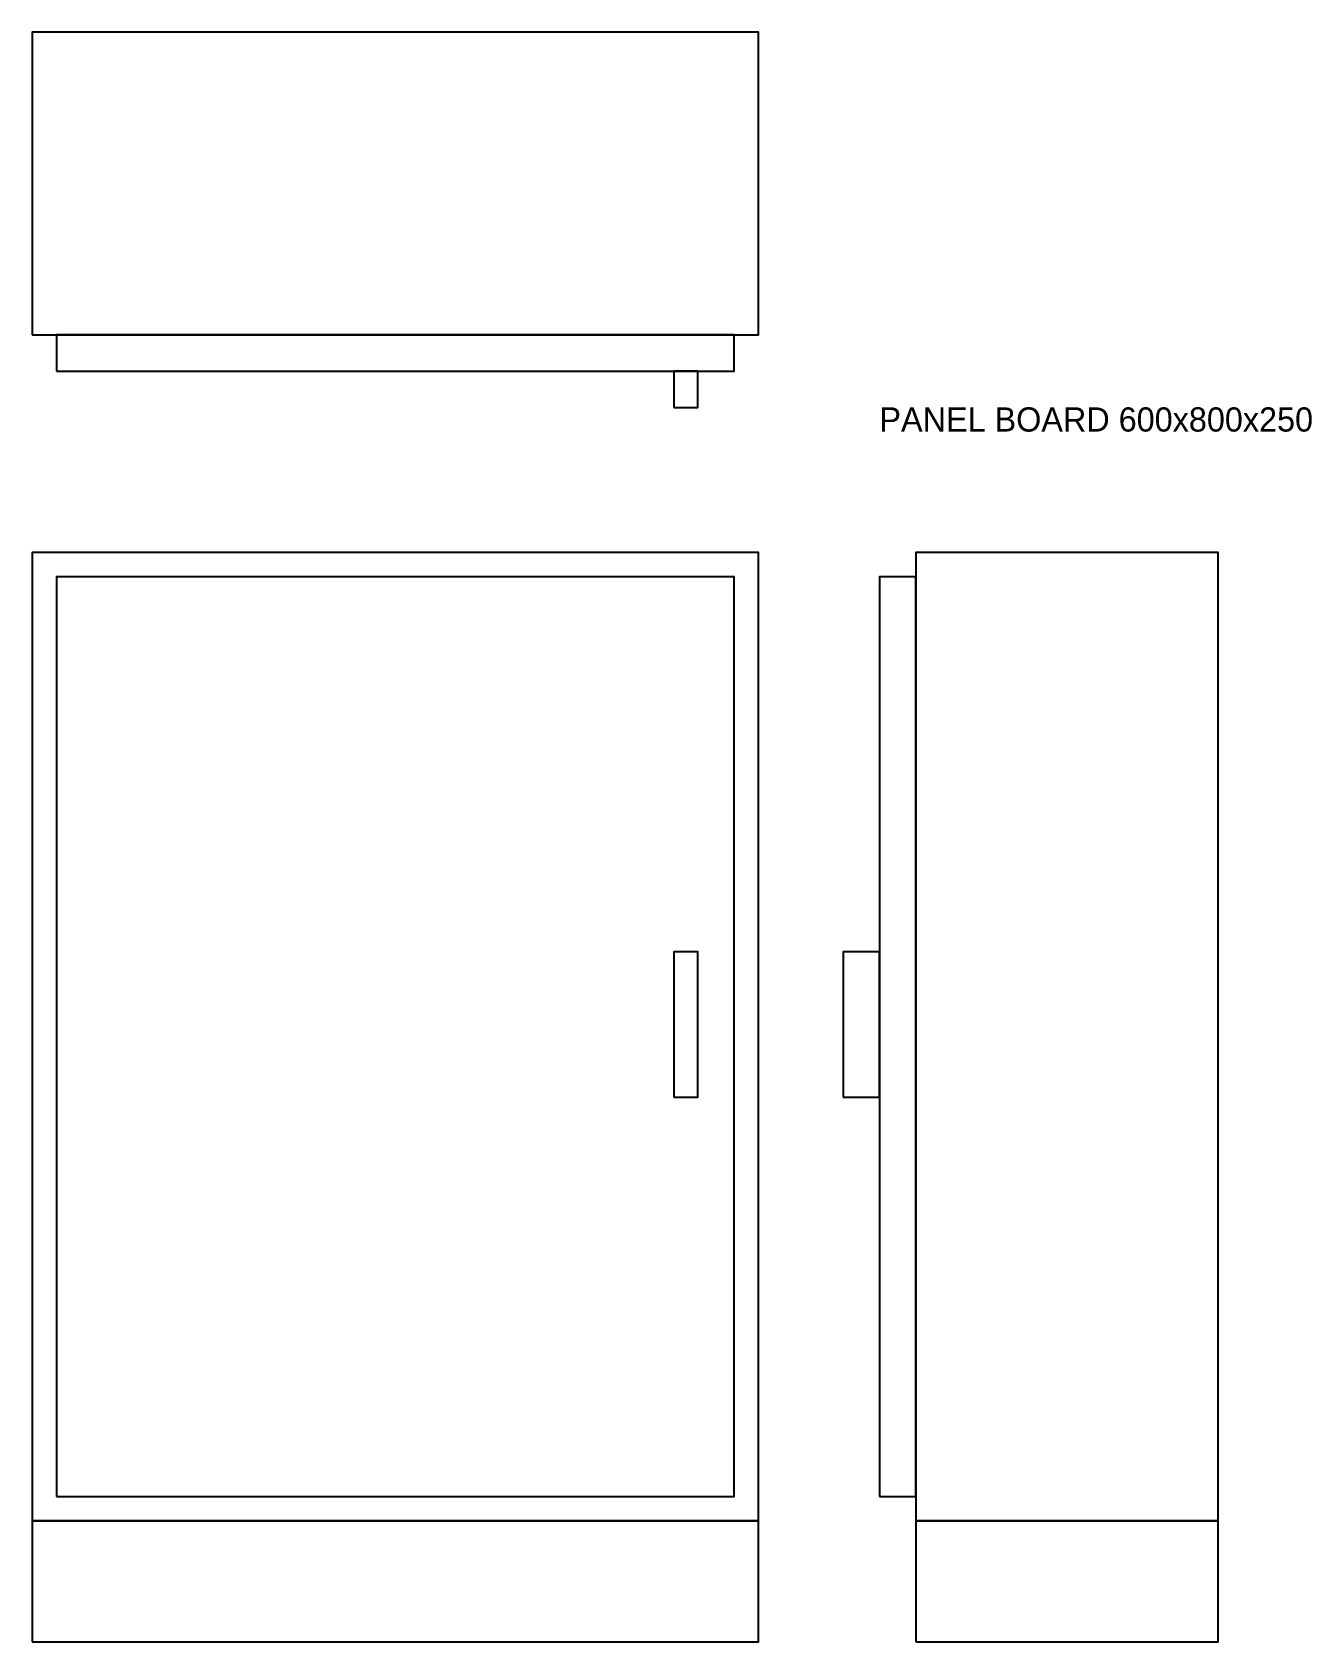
# Model space of a CAD drawing. Header units: millimetres. Extents: x 100 to 1157, y 100 to 1430.
import ezdxf

# ---------------------------------------------------------------- set-up
doc = ezdxf.new("R2010")
doc.units = ezdxf.units.MM

msp = doc.modelspace()

# ---------------------------------------------------------------- linework, layer by layer
for points in [[(100, 1180), (700, 1180), (700, 1430), (100, 1430)], [(120, 1150), (680, 1150), (680, 1180), (120, 1180)], [(630, 1120), (650, 1120), (650, 1150), (630, 1150)], [(100, 200), (700, 200), (700, 1000), (100, 1000)], [(830, 200), (1080, 200), (1080, 1000), (830, 1000)], [(120, 220), (680, 220), (680, 980), (120, 980)], [(800, 220), (830, 220), (830, 980), (800, 980)], [(630, 550), (650, 550), (650, 670), (630, 670)], [(770, 550), (800, 550), (800, 670), (770, 670)], [(100, 100), (700, 100), (700, 200), (100, 200)], [(830, 100), (1080, 100), (1080, 200), (830, 200)]]:
    msp.add_lwpolyline(points, close=True)

# ---------------------------------------------------------------- texts
msp.add_text('PANEL BOARD 600x800x250', height=20).set_placement((800, 1100))

doc.saveas('drawing.dxf')
